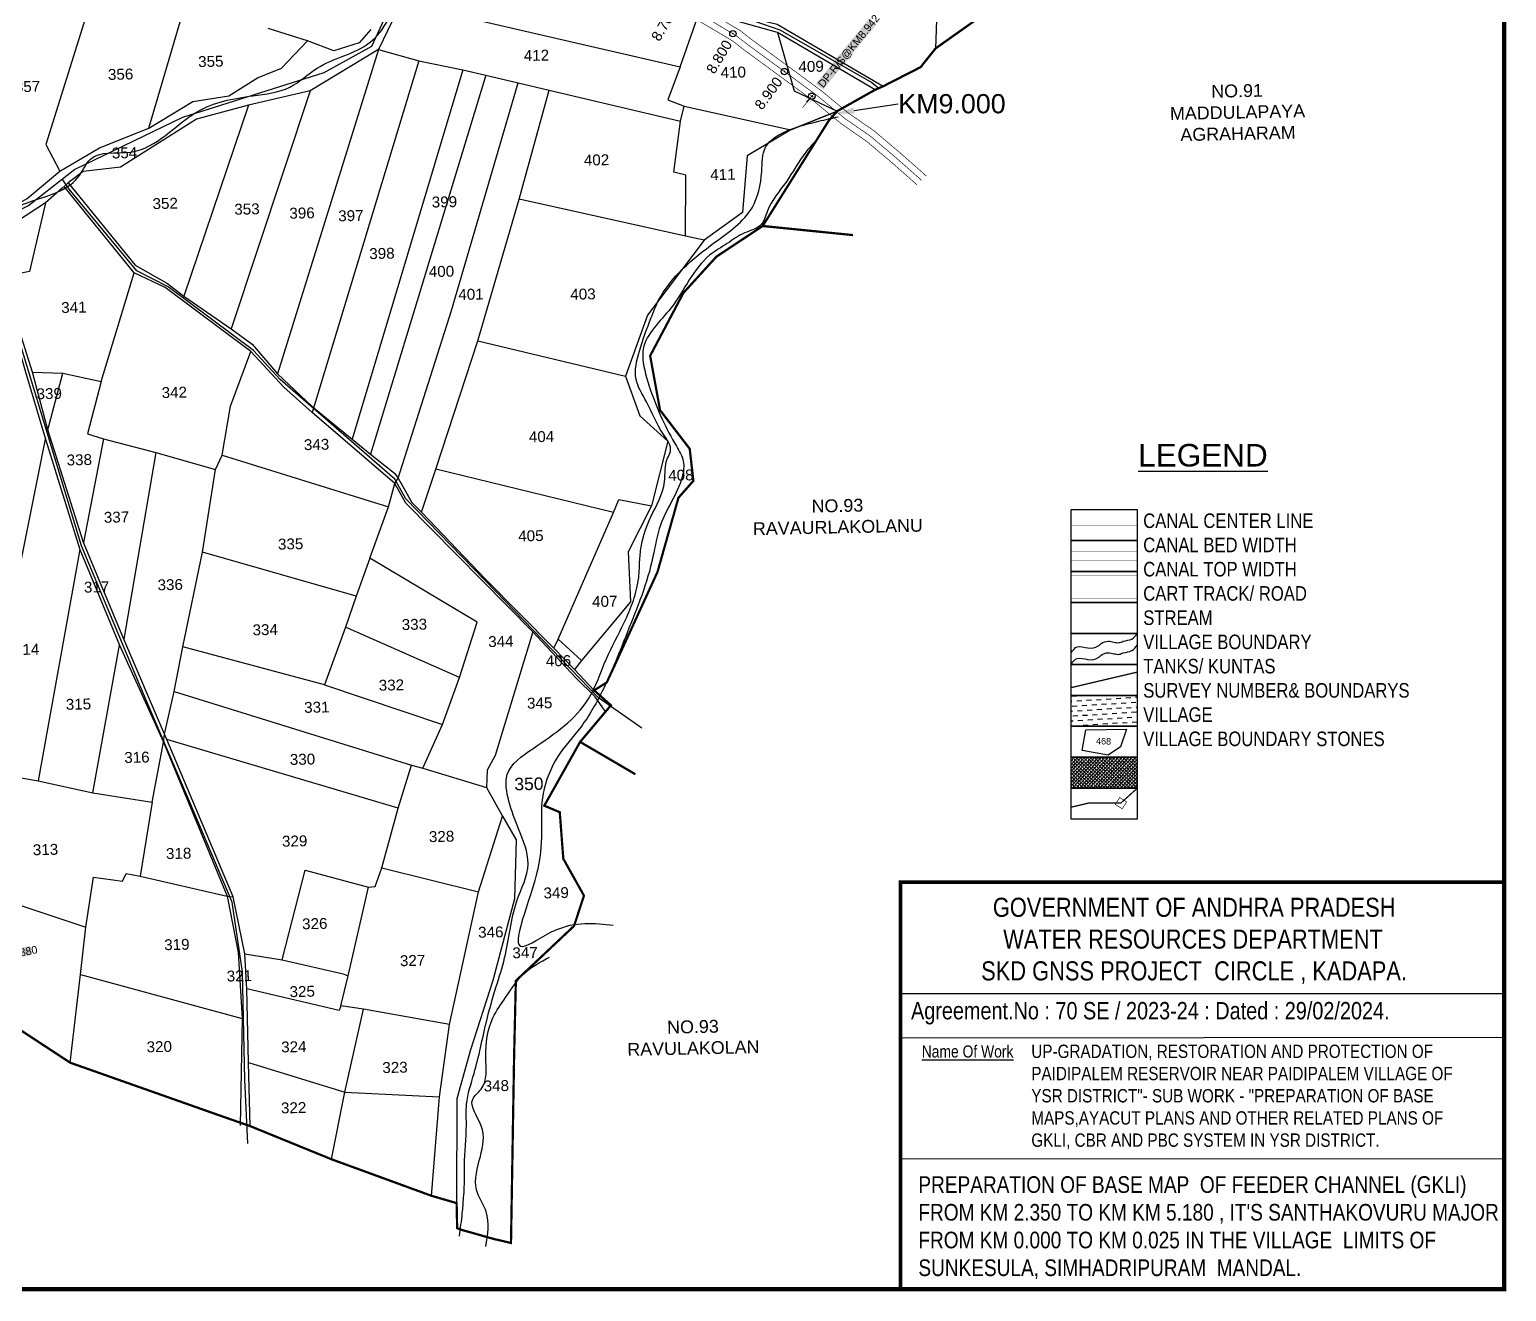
# Model space of a CAD drawing. Header units: inches. Extents: x 197015 to 222185, y 1618675 to 1626724.
# Drawn here: x 199843 to 202150, y 1619493 to 1621464 of the extents above; entities that cross this region are included whole.
import ezdxf
from ezdxf import colors
from ezdxf.entities.mleader import LeaderData, LeaderLine
from ezdxf.enums import TextEntityAlignment as Align
from ezdxf.math import Vec2, Vec3

# ---------------------------------------------------------------- set-up
doc = ezdxf.new("R2010")
doc.units = ezdxf.units.IN
doc.header["$LTSCALE"] = 15
doc.header["$MEASUREMENT"] = 0
doc.header["$PDMODE"] = 32
doc.header["$PDSIZE"] = 10
doc.linetypes.add('ACAD_ISO02W100', pattern=[15, 12, -3])
doc.linetypes.add('HIDDEN2', pattern=[0.1875, 0.125, -0.0625])
for name, color, linetype in [('CANAL1', 7, 'Continuous'), ('CHANAGE', 1, 'Continuous'), ('FRAME 025', 7, 'Continuous'), ('PAPER SIZE', 5, 'Continuous'), ('PLOT', 7, 'Continuous'), ('PLOT NO', 7, 'Continuous'), ('POINT', 2, 'Continuous'), ('ROAD', 1, 'Continuous'), ('STREAM', 4, 'Continuous'), ('STRUCTURE', 5, 'Continuous'), ('TABLE', 7, 'Continuous'), ('tank', 4, 'Continuous'), ('text2', 7, 'Continuous'), ('TITLEBLOCK', 7, 'Continuous'), ('VILLAGE', 7, 'Continuous'), ('VILLAGE BOUNDARY', 5, 'Continuous'), ('VILLAGE BOUNDRY', 5, 'Continuous'), ('VILLAGE STONES', 240, 'Continuous')]:
    doc.layers.add(name, color=color, linetype=linetype)
doc.styles.add('A', font='arial.ttf')
doc.styles.add('ARIALN', font='ARIALN.TTF')
doc.styles.get("Standard").update_dxf_attribs({"font": 'arial.ttf'})
doc.dimstyles.get("Standard").update_dxf_attribs({"dimtxt": 0.18, "dimasz": 0.18, "dimexe": 0.18, "dimexo": 0.0625, "dimgap": 0.09, "dimtad": 0, "dimtih": 1, "dimtoh": 1, "dimdec": 4, "dimzin": 0, "dimdsep": 46, "dimtxsty": 'Standard', "dimcen": 0.09, "dimadec": 0, "dimazin": 0, "dimtfac": 1, "dimtdec": 4, "dimtofl": 0, "dimtmove": 0, "dimatfit": 3, "dimfxl": 1, "dimtolj": 1, "dimtzin": 0, "dimarcsym": 0})

# ---------------------------------------------------------------- blocks, each defined once
blk = doc.blocks.new('OT')
at = {"layer": 'STRUCTURE', "color": 190}
for points, const_width in [([(769751.4, 1706595.8), (769729.4, 1706595.8)], 0.5), ([(769751.4, 1706579), (769729.4, 1706579)], 0.5), ([(769775.2, 1706601.8), (769775.2, 1706597.8), (769769.2, 1706593.8), (769761.8, 1706593.8), (769754.4, 1706593.8), (769748.4, 1706597.8), (769748.4, 1706601.8)], 0.5), ([(769748.4, 1706573), (769748.4, 1706577), (769754.4, 1706581), (769761.8, 1706581), (769761.8, 1706581), (769761.8, 1706581), (769769.2, 1706581), (769775.2, 1706577), (769775.2, 1706573)], 0.5), ([(769761.8, 1706593.8), (769761.8, 1706581)], 2.5)]:
    blk.add_lwpolyline(points, dxfattribs=dict(at, const_width=const_width))
at = {"layer": 'STRUCTURE', "color": 0}
blk.add_circle((769761.8, 1706587.4), 1.87, dxfattribs=at)
blk.add_leader([(769732.6, 1706587.4), (769753.8, 1706587.4)], dimstyle='Standard', override={"dimasz": 10, "dimgap": 0.09, "dimtad": 0}, dxfattribs=at)

msp = doc.modelspace()

# ---------------------------------------------------------------- hatches: boundary and pattern name
at = {"layer": 'tank'}
h = msp.add_hatch(dxfattribs=at)
h.set_pattern_fill('DASH', color=256, scale=61.399378, angle=3.5405, style=0)
h.set_pattern_definition([(3.5405362, (-189287.8765, 762823.7084), (7.18631109, 8.13423605), [7.67492225, -7.67492225])])
h.paths.add_polyline_path([(201470.2, 1620424.3), (201573.3, 1620424.3), (201573.3, 1620376), (201470.2, 1620376)])
at = {"layer": 'VILLAGE', "linetype": 'Continuous'}
h = msp.add_hatch(dxfattribs=at)
h.set_pattern_fill('SACNCR', color=256, scale=41.239905, angle=1.5303, style=0)
h.set_pattern_definition([(46.53031993, (-189287.8765, 762823.7084), (-2.805880153, 2.659860304), []), (46.53031993, (-189285.1436, 762823.7814), (-2.805880153, 2.659860304), [0, -3.866241103])])
h.paths.add_polyline_path([(201470.2, 1620327.6), (201573.3, 1620327.6), (201573.3, 1620279.3), (201470.2, 1620279.3)])

# ---------------------------------------------------------------- linework, layer by layer
at = {"layer": 'CANAL1', "color": 1, "linetype": 'HIDDEN2', "ltscale": 4, "const_width": 1}
msp.add_lwpolyline([(200895.8, 1621484.9), (200946.8, 1621454.5), (200965.1, 1621440.4), (201073.6, 1621360.7), (201116.1, 1621325.5), (201156.4, 1621297.6), (201195.6, 1621264.6), (201232.6, 1621232), (201236.2, 1621228.4)], dxfattribs=at)
at = {"layer": 'CANAL1', "color": 200, "const_width": 1}
for points in [[(200900.9, 1621493.5), (200952.5, 1621462.8), (200971.2, 1621448.3), (201079.7, 1621368.6), (201122.2, 1621333.5), (201162.5, 1621305.6), (201202.1, 1621272.2), (201239.4, 1621239.3), (201243.5, 1621235.2)], [(200890.7, 1621476.3), (200941.2, 1621446.3), (200959.1, 1621432.4), (201067.4, 1621352.8), (201110.1, 1621317.6), (201150.3, 1621289.7), (201189.1, 1621257.1), (201225.7, 1621224.7), (201228.8, 1621221.6)]]:
    msp.add_lwpolyline(points, dxfattribs=at)
at = {"layer": 'CANAL1', "color": 1, "linetype": 'HIDDEN2', "ltscale": 4, "const_width": 1, "elevation": 60}
msp.add_lwpolyline([(201068.6, 1621364.4), (201050.5, 1621342.1)], dxfattribs=at)
at = {"layer": 'CANAL1', "color": 1, "linetype": 'HIDDEN2', "ltscale": 100, "const_width": 0.505}
msp.add_lwpolyline([(201470.2, 1620690.2), (201573.3, 1620690.2)], dxfattribs=at)
at = {"layer": 'CANAL1', "color": 5, "ltscale": 100, "const_width": 0.505}
for points in [[(201573.3, 1620649.4), (201470.2, 1620649.4)], [(201573.3, 1620634.3), (201470.2, 1620634.3)]]:
    msp.add_lwpolyline(points, dxfattribs=at)
at = {"layer": 'CANAL1', "color": 1, "ltscale": 100, "const_width": 0.505}
for points in [[(201573.3, 1620611.2), (201470.2, 1620611.2)], [(201573.3, 1620575.8), (201470.2, 1620575.8)]]:
    msp.add_lwpolyline(points, dxfattribs=at)
at = {"layer": 'FRAME 025', "lineweight": -3}
for points, elevation in [([(201206.5, 1619958.9), (202149.7, 1619958.9)], 0.3), ([(201206.5, 1619889.7), (202148.2, 1619890.3)], 3.7), ([(201206.3, 1619700.8), (202149.3, 1619700.3)], 4.6)]:
    msp.add_lwpolyline(points, dxfattribs=dict(at, elevation=elevation))
at = {"layer": 'PAPER SIZE', "color": 5, "const_width": 5.62}
msp.add_lwpolyline([(202146.5, 1619496.9), (201203.5, 1619496.9), (201203.5, 1620132.7), (202146.5, 1620132.7)], close=True, dxfattribs=at)
at = {"layer": 'PLOT'}
for points in [[(201536.8, 1621949.7), (201400.4, 1621974.7), (201320.7, 1621985.6), (201237.3, 1621964.5), (201180.4, 1621957.7), (201039, 1621931.6), (200960.9, 1621909.1), (200889.3, 1621891.4), (200759.2, 1621874.8), (200531.4, 1621809.7), (200511.7, 1621719.4), (200469.9, 1621594.1), (200621.9, 1621566.2), (200761, 1621536.1), (200884.7, 1621502.7), (201010.6, 1621472.4), (201176.6, 1621375.6)], [(200463.3, 1621588.9), (200443.2, 1621548.2), (200423.7, 1621506.6), (200387.8, 1621432.9), (200281.3, 1621368.5), (200184.9, 1621346), (200103.8, 1621323.9), (199985, 1621249.1), (199926.8, 1621242.5), (199903.4, 1621224.5), (199893.8, 1621216.5), (199868.1, 1621193.7), (199843.1, 1621086.3), (199800.5, 1621078.1), (199781.8, 1621115.1), (199778.3, 1621141.2), (199777.6, 1621151.9), (199784, 1621194.7), (199750.9, 1621291.3), (199713, 1621435.6), (199714.5, 1621450.9), (199714.4, 1621540.9)], [(201164.1, 1621370.2), (201011.5, 1621459.6), (200890, 1621493.4), (200618.3, 1621557.7), (200463.3, 1621588.9), (200469.9, 1621594.1)], [(201263.4, 1621583.9), (201258.1, 1621434.5)], [(199949.2, 1621542.7), (199868.5, 1621284.8), (199890.4, 1621242.9)], [(200423.7, 1621506.6), (200859.3, 1621406.1), (200890, 1621493.4)], [(200029.2, 1621310), (200086, 1621502.8)], [(200376.1, 1621464.4), (200357.8, 1621443.6), (200318.5, 1621430.7), (200277.3, 1621446.3), (200215.7, 1621465.5)], [(201011.5, 1621459.6), (201037.5, 1621368.6), (201104.4, 1621336.6)], [(199784, 1621194.7), (199808.7, 1621182.5), (199839.2, 1621200), (199890.4, 1621242.9), (199952.4, 1621279.4), (200029.2, 1621310), (200097.9, 1621351.6), (200154.2, 1621360.5), (200198.8, 1621388.6), (200236.6, 1621403.7), (200277.3, 1621446.3)], [(200387.8, 1621432.9), (200230.3, 1620926.5)], [(200451.3, 1621415), (200284.2, 1620866.1)], [(200387.8, 1621432.9), (200451.3, 1621415), (200519.9, 1621401), (200555.9, 1621392.7), (200606, 1621380.7), (200654.6, 1621369.4), (200859.8, 1621321), (200865.5, 1621344.6), (201032.2, 1621307.4), (201104.4, 1621336.6), (201032.2, 1621307.4), (200963.8, 1621266.7), (200956.5, 1621178.4), (200896.8, 1621135), (200808.1, 1621017.8), (200774.1, 1620923), (200796.1, 1620860.6), (200839.8, 1620821.1), (200814.3, 1620720.4), (200778, 1620648.7), (200781.6, 1620570.1), (200705.2, 1620478.8)], [(200519.9, 1621401), (200346.7, 1620824.5)], [(200555.9, 1621392.7), (200375.7, 1620801.1)], [(200859.3, 1621406.1), (200840.1, 1621354.1), (200865.5, 1621344.6)], [(200281.3, 1621368.5), (200157.8, 1620996.5)], [(200314.6, 1619699.8), (200335.5, 1619804.6), (200364.7, 1619934.1), (200329, 1619939.2), (200340.9, 1619986.1), (200372.5, 1620124.8), (200383, 1620125.8), (200393.2, 1620154.9), (200418.9, 1620248.2), (200439.4, 1620315.5), (200457.3, 1620310.6), (200488.2, 1620378.7), (200514.8, 1620452.4), (200542.3, 1620538.4), (200374.7, 1620638.6), (200403.6, 1620718.6), (200413.4, 1620755.3), (200418.6, 1620763.3), (200501.9, 1621025.4), (200606, 1621380.7)], [(200455.1, 1620710.4), (200477.8, 1620777.7), (200543.2, 1620977.9), (200607.9, 1621199.3), (200654.6, 1621369.4)], [(200184.9, 1621346), (200083.9, 1621047.5)], [(200867.7, 1621141.4), (200868.1, 1621236.9), (200849.6, 1621241.4), (200859.8, 1621321)], [(200742.3, 1620399.6), (200726.4, 1620422.1), (200696.4, 1620451.8), (200629, 1620523.4), (200430.8, 1620724.5), (200413.4, 1620755.3), (200284.2, 1620866.1), (200240.2, 1620905.8), (200188.4, 1620961.3), (200054.8, 1621061.1), (200006.2, 1621084.4), (199896.9, 1621219.1)], [(199903.4, 1621224.5), (200007.8, 1621095.9), (200058.3, 1621067.5), (200083.9, 1621047.5), (200157.8, 1620996.5), (200190.6, 1620972.7), (200230.3, 1620926.5), (200284.4, 1620875.6), (200346.7, 1620824.5), (200375.7, 1620801.1), (200413, 1620771.5), (200418.6, 1620763.3), (200440.1, 1620725.3), (200455.1, 1620710.4), (200555.3, 1620605.6), (200662, 1620498.2), (200668.5, 1620512), (200705.2, 1620478.8), (200694.2, 1620464.8), (200662, 1620498.2)], [(199868.1, 1621193.7), (199822.6, 1621163.9), (199784.3, 1621154.2), (199772.5, 1621148.6), (199744.3, 1621106.3), (199694, 1621043.6), (199678.4, 1621021.2), (199588.5, 1620967.3), (199555.1, 1620975.4), (199498.8, 1620949.6), (199462.6, 1620774.5), (199452.9, 1620726.8), (199445.2, 1620706), (199372.1, 1620672.1), (199357, 1620669.7), (199310.6, 1620659.1), (199269.4, 1620660.3), (199264.6, 1620647), (199213.1, 1620441.3), (199195.2, 1620369), (199166.3, 1620187)], [(200896.8, 1621135), (200867.7, 1621141.4), (200607.9, 1621199.3)], [(199772.5, 1621148.6), (199777, 1621106.5), (199825.8, 1620968.3), (199836.3, 1620931.3), (199868, 1620824.2), (199921.6, 1620652.1), (199983.6, 1620502.7), (200052.4, 1620351.3), (200151.6, 1620110.5), (200168.6, 1620022.7), (200174.9, 1619919.4), (200172.2, 1619752.8)], [(200187.5, 1619751.6), (200185, 1619850.8), (200182.3, 1619965.9), (200179, 1620020.8), (200161.1, 1620109.7), (200057.3, 1620355.4), (200054, 1620363.9), (199990.1, 1620512.3), (199927.4, 1620662.8), (199871.7, 1620838.8), (199847.8, 1620929.1), (199800.5, 1621078.1)], [(199954.6, 1620914.5), (200006.2, 1621084.4)], [(200543.2, 1620977.9), (200774.1, 1620923)], [(199847.8, 1620929.1), (199894.9, 1620927.3), (199954.6, 1620914.5), (199933.3, 1620832.9), (199958.4, 1620825.1), (200040.1, 1620803.8), (200133.6, 1620777), (200144, 1620799.6), (200157.1, 1620875.9), (200188.4, 1620961.3)], [(199871.7, 1620838.8), (199894.9, 1620927.3)], [(199763.9, 1620307), (199868, 1620824.2)], [(199958.4, 1620825.1), (199927.4, 1620662.8)], [(200040.1, 1620803.8), (199990.1, 1620512.3)], [(200144, 1620799.6), (200403.6, 1620718.6)], [(199763.9, 1620307), (199856.6, 1620291), (199941.6, 1620272), (200034.4, 1620257.6), (200052.4, 1620351.3), (200054, 1620363.9), (200068.9, 1620430.1), (200082.5, 1620499.9), (200112.9, 1620647.8), (200133.6, 1620777)], [(200755, 1620709.9), (200477.8, 1620777.7)], [(200668.5, 1620512), (200755, 1620709.9), (200763.6, 1620730.4), (200814.3, 1620720.4)], [(199921.6, 1620652.1), (199856.6, 1620291)], [(200353.3, 1620579.2), (200112.9, 1620647.8)], [(200374.7, 1620638.6), (200353.3, 1620579.2), (200336.3, 1620530.8), (200303.9, 1620440.6), (200488.2, 1620378.7)], [(200514.8, 1620452.4), (200336.3, 1620530.8)], [(200629, 1620523.4), (200570.4, 1620330.4), (200557.8, 1620307.3), (200556.5, 1620280.6), (200581.8, 1620235.5), (200603.1, 1620198.6), (200600.4, 1620106.7), (200566.6, 1619979.1), (200531.9, 1619870.8), (200510.5, 1619794.3), (200510.1, 1619631.3)], [(199941.6, 1620272), (199983.6, 1620502.7)], [(200303.9, 1620440.6), (200082.5, 1620499.9)], [(200694.2, 1620464.8), (200724.9, 1620432.1)], [(200068.9, 1620430.1), (200439.4, 1620315.5)], [(200418.9, 1620248.2), (200057.3, 1620355.4)], [(200457.3, 1620310.6), (200556.5, 1620280.6)], [(200034.4, 1620257.6), (200015.9, 1620142.1)], [(200471, 1619642.7), (200483.3, 1619797.5), (200499.2, 1619910.4), (200544.5, 1620117.7), (200581.8, 1620235.5)], [(199906.5, 1619850.6), (199922.7, 1619988.2), (199931, 1620062.5), (199942.6, 1620140.3), (199988.3, 1620134), (199993.8, 1620146.3), (200015.9, 1620142.1), (200151.6, 1620110.5), (200161.1, 1620109.7)], [(200237.4, 1620011.5), (200273.3, 1620151.4), (200372.5, 1620124.8)], [(200393.2, 1620154.9), (200544.5, 1620117.7)], [(199697.9, 1620140.1), (199931, 1620062.5)], [(200179, 1620020.8), (200237.4, 1620011.5), (200332.7, 1619989.2), (200340.9, 1619986.1)], [(199922.7, 1619988.2), (200174.9, 1619919.4)], [(200329, 1619939.2), (200326.4, 1619932), (200182.3, 1619965.9)], [(200499.2, 1619910.4), (200364.7, 1619934.1)], [(200185, 1619850.8), (200335.5, 1619804.6), (200483.3, 1619797.5)]]:
    msp.add_lwpolyline(points, dxfattribs=at)
at = {"layer": 'PLOT NO'}
for points in [[(201470.2, 1620714.4), (201573.3, 1620714.4), (201573.3, 1620666), (201470.2, 1620666)], [(201470.2, 1620666), (201573.3, 1620666), (201573.3, 1620617.7), (201470.2, 1620617.7)], [(201470.2, 1620617.7), (201573.3, 1620617.7), (201573.3, 1620569.4), (201470.2, 1620569.4)], [(201470.2, 1620569.4), (201573.3, 1620569.4), (201573.3, 1620521), (201470.2, 1620521)], [(201470.2, 1620521), (201573.3, 1620521), (201573.3, 1620472.7), (201470.2, 1620472.7)], [(201470.2, 1620472.7), (201573.3, 1620472.7), (201573.3, 1620424.3), (201470.2, 1620424.3)], [(201470.2, 1620424.3), (201573.3, 1620424.3), (201573.3, 1620376), (201470.2, 1620376)], [(201470.2, 1620376), (201573.3, 1620376), (201573.3, 1620327.6), (201470.2, 1620327.6)], [(201470.2, 1620327.6), (201573.3, 1620327.6), (201573.3, 1620279.3), (201470.2, 1620279.3)], [(201470.2, 1620279.3), (201573.3, 1620279.3), (201573.3, 1620231), (201470.2, 1620231)]]:
    msp.add_lwpolyline(points, close=True, dxfattribs=at)
msp.add_lwpolyline([(201487.4, 1620338.4), (201492.7, 1620370.3), (201556.4, 1620371.7), (201547.2, 1620343.8), (201528, 1620331), (201487.4, 1620338.4)], dxfattribs=at)
at = {"layer": 'PLOT NO', "color": 4}
for points in [[(201470.2, 1620491.1), (201479.6, 1620500.2), (201496.2, 1620498.3), (201512.4, 1620501.4), (201517.1, 1620505.2), (201528, 1620508.9), (201536.6, 1620507.5), (201545.1, 1620506.6), (201551.5, 1620508.7), (201564.9, 1620512.3), (201573.3, 1620521)], [(201470.2, 1620473), (201479.6, 1620482.1), (201496.2, 1620480.2), (201512.4, 1620483.3), (201517.1, 1620487.1), (201528, 1620490.8), (201536.6, 1620489.4), (201545.1, 1620488.5), (201551.5, 1620490.6), (201564.9, 1620494.2), (201573.3, 1620502.9)]]:
    msp.add_spline(points, degree=3, dxfattribs=at)
at = {"layer": 'POINT'}
msp.add_point((201065, 1621360, 60), dxfattribs=at)
at = {"layer": 'ROAD'}
for points in [[(200527.6, 1621809.1), (200496.5, 1621683.4), (200454.8, 1621582.2), (200407, 1621501.4), (200376.9, 1621437.5), (200302.5, 1621396.7), (200082, 1621326.6), (199913.8, 1621245.6), (199841.8, 1621189.5), (199777.8, 1621157.7), (199735.3, 1621104.8), (199675.3, 1621043.1), (199550.2, 1620983.2), (199494.9, 1620958), (199459.3, 1620812.8), (199429.9, 1620733.6), (199320.3, 1620697.1), (199185.8, 1620732.9)], [(200067.1, 1621742.5), (200044.1, 1621735.6), (200164.2, 1621673.8), (200245.6, 1621662.3), (200355.3, 1621622.5), (200479.1, 1621591.2), (200706.9, 1621543.1), (200884.7, 1621499.6), (200975.9, 1621477), (201014.8, 1621463.6), (201158.9, 1621381.2), (201169.7, 1621372.6)], [(200799.5, 1620373.2), (200731.8, 1620420.6), (200571.4, 1620586.5), (200430.5, 1620731.3), (200413.6, 1620761.9), (200234.3, 1620917.6), (200192.7, 1620962.7), (200059.6, 1621062.2), (200010.4, 1621087.5), (199904.7, 1621214.9), (199894.7, 1621229.6)], [(200184.1, 1619724.5), (200179, 1619823.8), (200175.5, 1619992.4), (200159.4, 1620101.2), (200146.4, 1620131.9), (200092.7, 1620258.7), (200014.7, 1620441.4), (199923.9, 1620657.8), (199818.6, 1621006.8)]]:
    msp.add_lwpolyline(points, dxfattribs=at)
at = {"layer": 'STREAM'}
for points in [[(198874.2, 1620252.8), (198873.3, 1620277.2), (198888.7, 1620305.8), (198945.9, 1620389.9), (198987.6, 1620411.6), (199017.5, 1620444.8), (199032.6, 1620467.9), (199062.5, 1620501), (199075.4, 1620535.2), (199089.8, 1620561.6), (199125.3, 1620646.1), (199129, 1620695.8), (199123.8, 1620719), (199102.4, 1620739.5), (199111.3, 1620797.9), (199127.3, 1620847.8), (199141.4, 1620879.2), (199164.6, 1620960.9), (199180, 1621039.6), (199173.4, 1621096.1), (199148.2, 1621149.1), (199100.6, 1621238.1), (199094, 1621293), (199108.2, 1621318.2), (199110.1, 1621336.8), (199136.5, 1621376), (199144.7, 1621428.9), (199166.3, 1621438.7), (199184.4, 1621501.1), (199203.4, 1621557.4), (199219.8, 1621662.5), (199234.6, 1621773.5), (199263.1, 1621857.9), (199311.1, 1621901.6), (199355.9, 1621914.1), (199379.3, 1621911.5), (199391.5, 1621921.9), (199393.9, 1621953.7), (199389.2, 1621993.2), (199397.2, 1622020.5), (199403.4, 1622054), (199433.2, 1622079.5), (199473.1, 1622102.8), (199515.7, 1622108.3), (199555.6, 1622093.7), (199583.3, 1622069.4), (199621.7, 1622014.4), (199663.5, 1621984.2), (199760.1, 1621966.8), (199840.9, 1621967.8), (199926.1, 1621990.1), (199994.2, 1622071.4), (200118, 1622167.1), (200205.5, 1622255), (200226.4, 1622291.2), (200215.6, 1622325.9), (200221.1, 1622359.3), (200208.9, 1622386.2), (200233.2, 1622455.6), (200257.5, 1622553.9), (200275, 1622608.5), (200294.4, 1622643.9), (200305.3, 1622679.8), (200321.6, 1622718.1), (200328.8, 1622747), (200336.9, 1622765.8), (200347.6, 1622776.1), (200358, 1622794.9), (200361.6, 1622810.5), (200392.1, 1622836)], [(199109.9, 1620780.8), (199165.5, 1620749.7), (199189.6, 1620735.6), (199215.9, 1620728.6), (199273.9, 1620707.6), (199357.8, 1620705.3), (199427.8, 1620741.6), (199450, 1620791), (199451.9, 1620819.8), (199468.9, 1620851.4), (199478.1, 1620894.7), (199488.9, 1620936.8), (199501.5, 1620961.7), (199572.2, 1620984.9), (199605.6, 1621001.2), (199644, 1621023.7), (199683, 1621049), (199717.5, 1621086.5), (199753.1, 1621125.1), (199788.6, 1621166.7), (199852.1, 1621198.1), (199921, 1621236.3), (199938.1, 1621261.9), (200000.5, 1621272.8), (200104.8, 1621335.7), (200191.6, 1621360.7), (200249.4, 1621374), (200292.2, 1621403.7), (200373.7, 1621443.3), (200424.5, 1621525.6)], [(200514.4, 1619579.8), (200519, 1619615.8), (200521, 1619639.7), (200522.1, 1619656.7), (200522.3, 1619691.7), (200524.1, 1619723.8), (200525.3, 1619755.4), (200525.7, 1619785.6), (200537.3, 1619833.8), (200556.6, 1619914.4), (200572, 1619969.7), (200585.1, 1620014.2), (200604.3, 1620103.4), (200621.7, 1620161.2), (200606.6, 1620216.1), (200591.7, 1620259.3), (200589.2, 1620300.5), (200628.9, 1620340.9), (200716, 1620418.7), (200744.2, 1620481.5), (200771.8, 1620538), (200794.5, 1620608.4), (200796.2, 1620635.7), (200798.9, 1620659), (200813.5, 1620702.9), (200834.9, 1620757.7), (200839.6, 1620794.8), (200844, 1620805), (200832.6, 1620832.8), (200806.6, 1620882.8), (200790.3, 1620918.2), (200795.6, 1620961.8), (200814, 1621014.3), (200825.1, 1621040.2), (200913.5, 1621131.8), (200971.5, 1621185.9), (200986.6, 1621242.2), (200992.8, 1621280.4), (201028, 1621306.8), (201076, 1621321), (201106.2, 1621327.9)], [(201069, 1621288.3), (201055.6, 1621272.6), (201024.6, 1621225.9), (200995.5, 1621180.9), (200986, 1621159.9), (200959.6, 1621146.4), (200932.9, 1621130.1), (200905.3, 1621111.6), (200844.6, 1621029), (200801.6, 1620965.4), (200806.9, 1620920.7), (200831.2, 1620855.7), (200853.5, 1620813.3), (200864.2, 1620790.2), (200862.3, 1620765.3), (200828.3, 1620690.1), (200816.8, 1620640.9), (200776.4, 1620521.8), (200739.3, 1620434.6), (200703.9, 1620374.7), (200668.3, 1620328.8), (200645.3, 1620271.1), (200636.8, 1620153.4), (200612.9, 1620032.2), (200663.8, 1620057.4), (200754.8, 1620065.5)], [(200555.6, 1619563.4), (200556.1, 1619618), (200541.3, 1619651.9), (200547.2, 1619704.3), (200548.6, 1619751.8), (200535.2, 1619793.6), (200548.2, 1619809.1), (200555.7, 1619859.9), (200566.9, 1619920.9), (200586.5, 1619952.4), (200616.1, 1619990.5), (200655.4, 1620015.4)]]:
    msp.add_spline(points, degree=3, dxfattribs=at)
at = {"layer": 'text2', "color": 3}
for p in [(200941.6, 1621457.7), (201022.1, 1621398.5)]:
    msp.add_point(p, dxfattribs=at)
at = {"layer": 'VILLAGE BOUNDARY', "const_width": 3.5}
msp.add_lwpolyline([(201506.7, 1621610.5), (201258.1, 1621434.5), (201234.9, 1621405.4), (201176.6, 1621375.6), (201164.1, 1621370.2), (201104.4, 1621336.6), (201091.4, 1621321.8), (200988.2, 1621157.3), (201129.2, 1621143.1), (200988.2, 1621157.3), (200916, 1621109.5), (200864.4, 1621052.9), (200812.4, 1620954.6), (200827.8, 1620869.8), (200874.2, 1620809.3), (200879.9, 1620759.3), (200856.6, 1620732.9), (200823.9, 1620617.1), (200761.2, 1620480.4), (200744.6, 1620444.5), (200724.9, 1620432.1), (200751.1, 1620408.8), (200703, 1620351.6), (200789.3, 1620301.1), (200703, 1620351.6), (200647, 1620252), (200671.2, 1620241.8), (200676.7, 1620169.2), (200709, 1620111.5), (200693.5, 1620064.2), (200602.6, 1619978.5), (200599.8, 1619857), (200595, 1619569.1), (200567.5, 1619575.5), (200516, 1619590.1), (200510.9, 1619592.2), (200510.1, 1619631.3), (200471, 1619642.7), (200314.6, 1619699.8), (200187.5, 1619751.6), (200144.2, 1619766.7), (199906.5, 1619850.6), (199821.6, 1619906.3)], dxfattribs=at)
at = {"layer": 'VILLAGE BOUNDRY', "const_width": 7}
msp.add_lwpolyline([(197018.8, 1623268.4), (202146.5, 1623268.4), (202146.5, 1619496.9), (197018.8, 1619496.9)], close=True, dxfattribs=at)
at = {"layer": 'VILLAGE BOUNDRY', "linetype": 'ACAD_ISO02W100', "ltscale": 2, "const_width": 2.02}
for points in [[(201470.2, 1620436.4), (201573.3, 1620460.6)], [(201470.2, 1620249.7), (201498.7, 1620256.4), (201548, 1620256.4), (201573.3, 1620279.3)]]:
    msp.add_lwpolyline(points, dxfattribs=at)
at = {"layer": 'VILLAGE STONES', "const_width": 1.03}
msp.add_lwpolyline([(201539, 1620254), (201546, 1620264.8), (201556.8, 1620257.8), (201549.8, 1620247.1)], close=True, dxfattribs=at)

# ---------------------------------------------------------------- block references
at = {"layer": 'STRUCTURE', "color": 0, "xscale": 0.4199999999999999, "yscale": 0.4199999999999999, "zscale": 0.4199999999999999, "rotation": 51.36091108089043}
msp.add_blockref('OT', (559055.1, 921274, 60), dxfattribs=at)

# ---------------------------------------------------------------- texts
at = {"layer": 'CHANAGE'}
for s, rotation, p in [('8.700', 59.4464, (200848.4, 1621496.6)), ('8.800', 59.2526, (200934.4, 1621445.6)), ('8.900', 53.705, (201013.8, 1621387.2))]:
    msp.add_text(s, height=16, rotation=rotation, dxfattribs=at).set_placement(p, align=Align.MIDDLE_RIGHT)
at = {"layer": 'PLOT NO'}
for s, height, rotation, p in [('355', 17, 1.2017, (200126.1, 1621414.4)), ('412', 17, 1.2017, (200634.8, 1621423.8)), ('409', 17, 1.2017, (201063.8, 1621406.5)), ('356', 17, 1.2017, (199985.2, 1621394.3)), ('410', 17, 1.2017, (200942.2, 1621397.4)), ('357', 17, 1.2017, (199839.8, 1621375.1)), ('354', 17, 1.2017, (199991.3, 1621271.6)), ('402', 17, 1.2017, (200728.6, 1621260.5)), ('411', 17, 1.2017, (200926, 1621237.8)), ('399', 17, 1.2017, (200491, 1621195)), ('352', 17, 1.2017, (200054.9, 1621192.6)), ('353', 17, 1.2017, (200182.6, 1621183.8)), ('396', 17, 1.2017, (200268.6, 1621177.6)), ('397', 17, 1.2017, (200344.9, 1621173.5)), ('398', 17, 1.2017, (200393.4, 1621114.5)), ('400', 17, 1.2017, (200486.4, 1621086.4)), ('401', 17, 1.2017, (200532.5, 1621050.7)), ('403', 17, 1.2017, (200707.4, 1621051)), ('341', 17, 1.2017, (199912.2, 1621030.3)), ('339', 17, 1.2017, (199873.7, 1620895.6)), ('342', 17, 1.2017, (200069.1, 1620897.5)), ('404', 17, 1.2017, (200642.7, 1620828.4)), ('343', 17, 1.2017, (200291.3, 1620816.1)), ('338', 17, 1.2017, (199920.7, 1620792.2)), ('408', 17, 1.2017, (200860.4, 1620768.2)), ('337', 17, 1.2017, (199978.8, 1620702.7)), ('405', 17, 1.2017, (200626.1, 1620673.5)), ('335', 17, 1.2017, (200250.8, 1620660.8)), ('336', 17, 1.2017, (200062.7, 1620597.2)), ('317', 17, 1.2017, (199947.7, 1620593.6)), ('407', 17, 1.2017, (200741.5, 1620571.1)), ('334', 17, 1.2017, (200211.1, 1620526.9)), ('333', 17, 1.2017, (200444.1, 1620535.2)), ('344', 17, 1.2017, (200579.2, 1620508.6)), ('314', 17, 1.2017, (199838.4, 1620496.1)), ('406', 17, 1.2017, (200669.2, 1620478.3)), ('332', 17, 1.2017, (200408.2, 1620440.4)), ('315', 17, 1.2017, (199919.4, 1620410.6)), ('345', 17, 1.2017, (200639.8, 1620412.4)), ('331', 17, 1.2017, (200291.7, 1620405.8)), ('468', 10.11, 358.6877, (201520.7, 1620352.7)), ('316', 17, 1.2017, (200010.7, 1620327.6)), ('330', 17, 1.2017, (200269.3, 1620324.5)), ('350', 19.55, 1.2017, (200623, 1620286.1)), ('328', 17, 1.2017, (200486.6, 1620204)), ('313', 17, 1.2017, (199867.9, 1620183.5)), ('329', 17, 1.2017, (200257.1, 1620196.8)), ('318', 17, 1.2017, (200075.9, 1620177.5)), ('349', 17, 1.2017, (200665.6, 1620116)), ('326', 17, 1.2017, (200288.5, 1620067.8)), ('346', 17, 1.2017, (200563.5, 1620054.6)), ('319', 17, 1.2017, (200073.1, 1620035.2)), ('347', 17, 1.2017, (200617, 1620022.5)), ('327', 17, 1.2017, (200441.3, 1620010.2)), ('321', 17, 1.2017, (200170.8, 1619986.2)), ('325', 17, 1.2017, (200268.9, 1619961.9)), ('320', 17, 1.2017, (200045.6, 1619875.7)), ('324', 17, 1.2017, (200255.8, 1619875.5)), ('323', 17, 1.2017, (200413.8, 1619843.3)), ('348', 17, 1.2017, (200572.1, 1619814.6)), ('322', 17, 1.2017, (200255.5, 1619780.3))]:
    msp.add_text(s, height=height, rotation=rotation, dxfattribs=at).set_placement(p, align=Align.MIDDLE_CENTER)
at = {"layer": 'PLOT NO', "color": 1, "char_height": 20, "attachment_point": 2, "rotation": 1.2017}
for s, insert, width in [('NO.91 MADDULAPAYA AGRAHARAM ', (201729, 1621378.4), 206.491), ('NO.93 RAVAURLAKOLANU', (201104.7, 1620730.6), 259.591), ('NO.93 RAVULAKOLAN', (200879, 1619916.8), 201.916)]:
    msp.add_mtext(s, dxfattribs=dict(at, insert=insert, width=width))
at = {"layer": 'STRUCTURE', "color": 5, "char_height": 12, "attachment_point": 1, "bg_fill": 1, "box_fill_scale": 1.1, "bg_fill_color": 7, "bg_fill_true_color": 16777215, "bg_fill_transparency": 0}
for s, insert, width, rotation in [('DP-R/S@KM8.942', (201073.3, 1621379.8), 128.486, 50.8253), ('SLB@KM14.880', (199731.2, 1620009.2), 114.072, 11.2345)]:
    msp.add_mtext(s, dxfattribs=dict(at, insert=insert, width=width, rotation=rotation))
at = {"layer": 'TABLE', "extrusion": (0.000201441, 0.004807, 0.999988), "style": 'A'}
msp.add_text('%%ULEGEND', height=35.23, rotation=359.9999, dxfattribs=at).set_placement((201675.9, 1620780.4, 7831.5), align=Align.MIDDLE)
at = {"layer": 'TITLEBLOCK', "extrusion": (0.000201441, 0.004807, 0.999988), "style": 'ARIALN'}
msp.add_text('%%UName Of Work', height=18.913, rotation=359.9999, dxfattribs=at).set_placement((201236.6, 1619839.8, 7828.1))
at = {"layer": 'TITLEBLOCK', "extrusion": (0.000201441, 0.004807, 0.999988), "attachment_point": 1, "text_direction": (1, -1e-06, -0.000201), "style": 'ARIALN'}
for s, insert, char_height, width in [('CANAL CENTER LINE \\PCANAL BED WIDTH {\\H1.52882x; }\\PCANAL TOP WIDTH {\\H1.35255x; }\\PCART TRACK/ ROAD{\\H1.4113x; }\\PSTREAM {\\H1.39172x; }\\PVILLAGE BOUNDARY{\\H1.39825x; }\\PTANKS/ KUNTAS{\\H1.39607x; }\\PSURVEY NUMBER& BOUNDARYS{\\H1.3968x; }\\PVILLAGE{\\H1.39655x; }\\PVILLAGE BOUNDARY STONES{\\H1.39664x; }', (201582.6, 1620708.4), 22.706, 476.056), ('\\pi34.18019;GOVERNMENT OF ANDHRA PRADESH  \\P\\pi50.37781;WATER RESOURCES DEPARTMENT      \\P\\pi15.97184;SKD GNSS PROJECT  CIRCLE , KADAPA.', (201313.5, 1620108.2, -4.3), 29.775, 692.705), ('Agreement.No : 70 SE / 2023-24 : Dated : 29/02/2024.', (201219.9, 1619945.4, -1.2), 27.045, 872.986), ('UP-GRADATION, RESTORATION AND PROTECTION OF PAIDIPALEM RESERVOIR NEAR PAIDIPALEM VILLAGE OF YSR DISTRICT"- SUB WORK - "PREPARATION OF BASE MAPS,AYACUT PLANS AND OTHER RELATED PLANS OF GKLI, CBR AND PBC SYSTEM IN YSR DISTRICT.', (201407.8, 1619878.8, -0.7), 20.804, 671.528), ("PREPARATION OF BASE MAP  OF {\\C1;FEEDER CHANNEL} (GKLI) FROM KM 2.350 TO KM KM 5.180 ,{\\C1; IT'S SANTHAKOVURU MAJOR } FROM KM 0.000 TO KM 0.025 IN THE VILLAGE  LIMITS OF {\\C1;SUNKESULA, SIMHADRIPURAM } MANDAL.", (201231.4, 1619673.3, -3.3), 25.9715, 917.324)]:
    msp.add_mtext(s, dxfattribs=dict(at, insert=insert, char_height=char_height, width=width))

# ---------------------------------------------------------------- leaders
at = {"layer": 'VILLAGE STONES', "color": 1}
ml = msp.add_multileader_mtext('Standard', dxfattribs=at)
ml.set_content('KM9.000', color=1)
ml.set_leader_properties()
ml.build(insert=Vec2(0, 0))
ml.multileader.update_dxf_attribs({"dogleg_length": 0.36, "arrow_head_size": 30})
ctx = ml.context
ctx.base_point, ctx.char_height, ctx.arrow_head_size, ctx.landing_gap_size, ctx.plane_origin = Vec3(201199.9, 1621348.1), 30, 30, 0.09, Vec3(202110, 1621321.3)
notes = []
notes.append((ctx, [(0, (1, 1, 0), (201199.9, 1621348.1), (1, 0), 1.396927018504357e-11, [(0, [(201101.2, 1621332.9)], 0, [])])]))
ctx.mtext.insert, ctx.mtext.flow_direction = Vec3(201200, 1621363.3), 5
for ctx, leaders in notes:
    for number, flags, end, landing, length, lines in leaders:
        leader = LeaderData()
        leader.index, (leader.has_last_leader_line, leader.has_dogleg_vector, leader.attachment_direction) = number, flags
        leader.last_leader_point, leader.dogleg_vector, leader.dogleg_length = Vec3(end), Vec3(landing), length
        for number, points, colour, breaks in lines:
            line = LeaderLine()
            line.index, line.vertices, line.color, line.breaks = number, Vec3.list(points), colors.encode_raw_color(colour), breaks
            leader.lines.append(line)
        ctx.leaders.append(leader)

doc.saveas('drawing.dxf')
